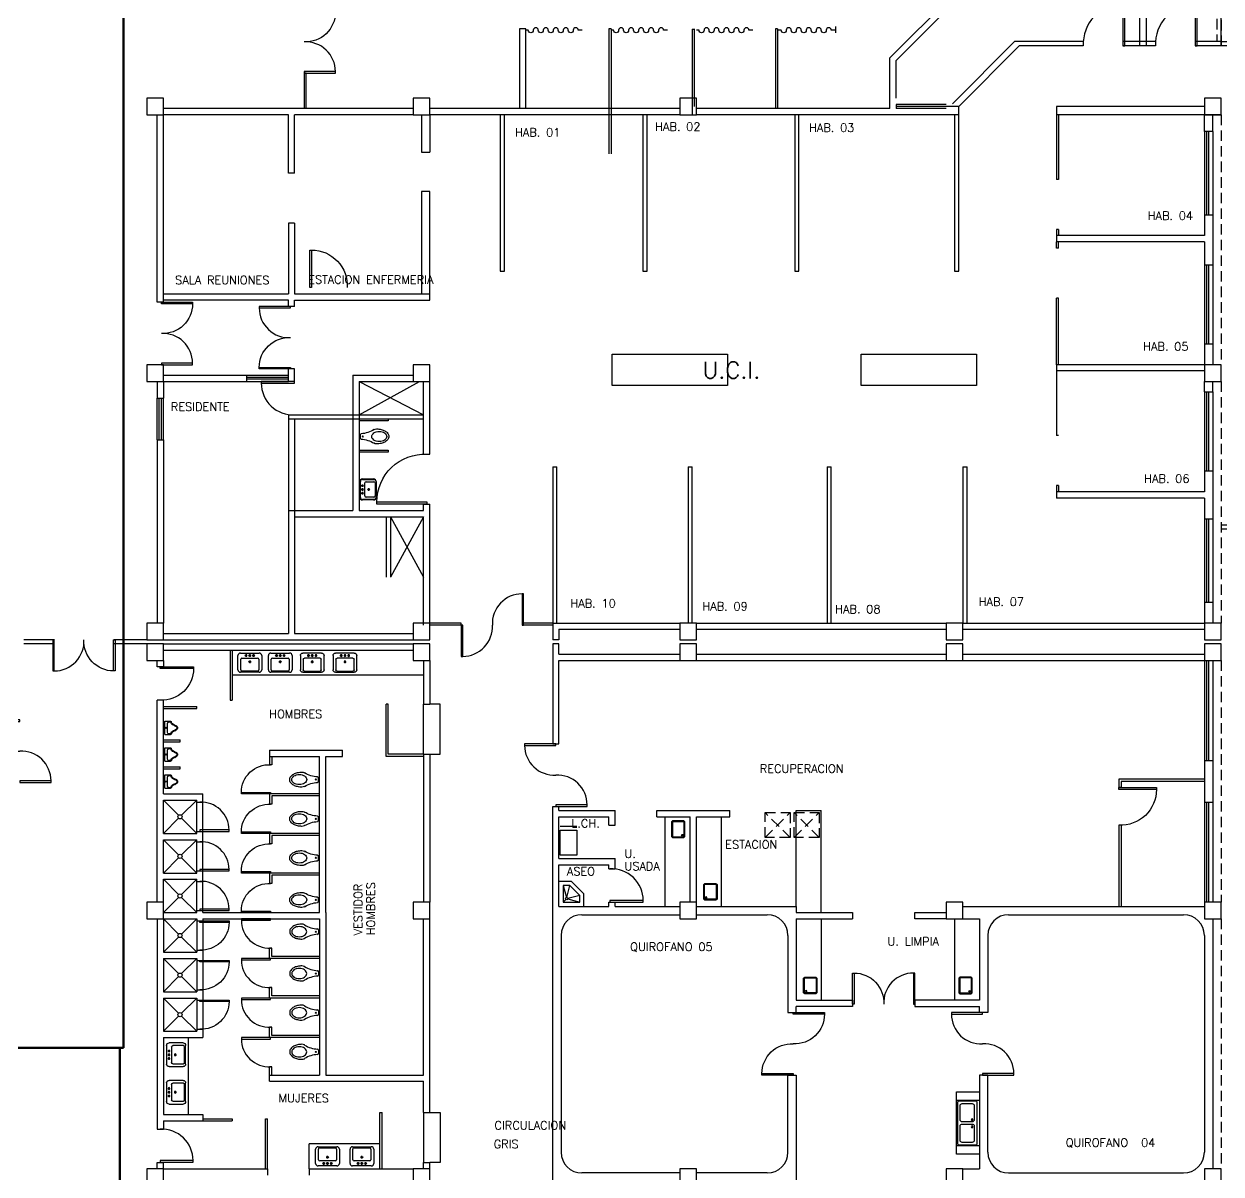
# Model space of a CAD drawing. Header units: metres. Extents: x 51 to 18146, y -212 to 18074.
# Drawn here: x 161.98 to 190.74, y 109.82 to 137.43 of the extents above; entities that cross this region are included whole.
import ezdxf

# ---------------------------------------------------------------- set-up
doc = ezdxf.new("R2010")
doc.units = ezdxf.units.M
doc.linetypes.add('HIDDEN', pattern=[0.375, 0.25, -0.125])
doc.layers.get('0').update_dxf_attribs({"color": 250})
for name, color, linetype in [('AY', 1, 'Continuous'), ('COL', 2, 'Continuous'), ('MU', 1, 'Continuous'), ('NO', 250, 'Continuous'), ('PA', 7, 'Continuous'), ('PU', 1, 'Continuous'), ('SA', 1, 'Continuous'), ('TA', 3, 'Continuous'), ('VE', 5, 'Continuous')]:
    doc.layers.add(name, color=color, linetype=linetype)
doc.layers.add('ZONAS', color=20, linetype='Continuous', lineweight=50)
doc.layers.get('0').freeze()
doc.styles.add('ROMANS', font='romans', dxfattribs={"height": 0.13})

# ---------------------------------------------------------------- blocks, each defined once
blk = doc.blocks.new('-COL40-')
at = {"color": 0}
blk.add_lwpolyline([(-0.2, 0.2), (-0.2, -0.2), (0.2, -0.2), (0.2, 0.2)], close=True, dxfattribs=at)
blk = doc.blocks.new('AS-28')
at = {"color": 0}
for points in [[(-0.201, 0.149), (-0.201, -0.121), (-0.176, -0.146), (0.174, -0.146), (0.199, -0.121), (0.199, 0.149), (0.174, 0.174), (-0.176, 0.174)], [(-0.181, 0.141), (-0.181, -0.112), (-0.168, -0.126), (0.165, -0.126), (0.179, -0.112), (0.179, 0.141), (0.165, 0.154), (-0.168, 0.154)]]:
    blk.add_lwpolyline(points, close=True, dxfattribs=at)
blk.add_circle((0.142, 0.115), 0.02, dxfattribs=at)
blk = doc.blocks.new('AS-01')
at = {"color": 0}
for p, q in [((-0.246, -0.098), (-0.246, 0.172)), ((-0.233, -0.135), (-0.233, 0.172)), ((-0.186, 0.232), (0.199, 0.232)), ((-0.186, 0.219), (0.199, 0.219)), ((-0.178, -0.103), (-0.178, 0.082)), ((-0.148, 0.112), (0.162, 0.112)), ((-0.053, 0.172), (-0.113, 0.172)), ((-0.083, 0.202), (-0.083, 0.142)), ((0.037, 0.172), (-0.023, 0.172)), ((0.037, 0.022), (-0.023, 0.022)), ((0.007, 0.202), (0.007, 0.142)), ((0.007, 0.052), (0.007, -0.008)), ((0.127, 0.172), (0.067, 0.172)), ((0.097, 0.202), (0.097, 0.142)), ((0.192, 0.082), (0.192, -0.103)), ((0.247, 0.172), (0.247, -0.135)), ((0.259, 0.172), (0.259, -0.098)), ((0.199, -0.158), (-0.186, -0.158)), ((0.162, -0.133), (-0.148, -0.133))]:
    blk.add_line(p, q, dxfattribs=at)
for centre in [(-0.083, 0.172), (0.007, 0.172), (0.007, 0.022), (0.097, 0.172)]:
    blk.add_circle(centre, 0.02, dxfattribs=at)
for centre, radius, start, end in [((-0.186, 0.172), 0.06, 90, 180), ((-0.186, 0.172), 0.0475, 90, 180), ((-0.148, 0.082), 0.03, 90, 180), ((0.162, 0.082), 0.03, 0, 90), ((0.199, 0.172), 0.06, 0, 90), ((0.199, 0.172), 0.0475, 0, 90), ((-0.186, -0.098), 0.06, 180, 270), ((-0.148, -0.103), 0.03, 180, 270), ((0.162, -0.103), 0.03, 270, 0), ((0.199, -0.098), 0.06, 270, 0)]:
    blk.add_arc(centre, radius, start, end, dxfattribs=at)
blk = doc.blocks.new('P-IZ')
at = {"color": 0}
blk.add_lwpolyline([(0.05, 1), (0.05, 0), (0, 0), (0, 1), (0.05, 1, -0.429311), (1, 0, -3.280951)], format="xyb", dxfattribs=at)
blk = doc.blocks.new('AS-03')
at = {"color": 0}
for p, q in [((-0.218, 0.302), (0.232, 0.302)), ((-0.278, -0.098), (-0.278, 0.242)), ((-0.211, -0.103), (-0.211, 0.152)), ((-0.181, 0.182), (0.194, 0.182)), ((-0.053, 0.242), (-0.113, 0.242)), ((-0.083, 0.272), (-0.083, 0.212)), ((0.037, 0.242), (-0.023, 0.242)), ((0.037, 0.092), (-0.023, 0.092)), ((0.007, 0.272), (0.007, 0.212)), ((0.007, 0.122), (0.007, 0.062)), ((0.127, 0.242), (0.067, 0.242)), ((0.097, 0.272), (0.097, 0.212)), ((0.224, 0.152), (0.224, -0.103)), ((0.292, 0.242), (0.292, -0.098)), ((0.232, -0.158), (-0.218, -0.158)), ((0.194, -0.133), (-0.181, -0.133))]:
    blk.add_line(p, q, dxfattribs=at)
for centre in [(-0.083, 0.242), (0.007, 0.242), (0.007, 0.092), (0.097, 0.242)]:
    blk.add_circle(centre, 0.02, dxfattribs=at)
for centre, radius, start, end in [((-0.218, 0.242), 0.06, 90, 180), ((0.232, 0.242), 0.06, 0, 90), ((-0.181, 0.152), 0.03, 90, 180), ((0.194, 0.152), 0.03, 0, 90), ((-0.218, -0.098), 0.06, 180, 270), ((-0.181, -0.103), 0.03, 180, 270), ((0.194, -0.103), 0.03, 270, 0), ((0.232, -0.098), 0.06, 270, 0)]:
    blk.add_arc(centre, radius, start, end, dxfattribs=at)
blk = doc.blocks.new('AS-14')
at = {"color": 0}
blk.add_line((-0.046, 0.483), (0.036, 0.483), dxfattribs=at)
for points in [[(-0.162, 0.158, 0.022879), (-0.17, 0.146, 0.128162), (-0.185, 0.088, 0.055069), (-0.173, -0.023, 0.068879), (-0.14, -0.11, 0.105724), (-0.079, -0.182, 0.165058), (-0.005, -0.207, 0.165058), (0.069, -0.182, 0.105724), (0.13, -0.11, 0.068879), (0.163, -0.023, 0.055069), (0.175, 0.088, 0.128162)], [(0.175, 0.088, 0.128162), (0.16, 0.146, 0.022879), (0.152, 0.158, 0.085166)]]:
    blk.add_lwpolyline(points, format="xyb", dxfattribs=at)
blk.add_lwpolyline([(-0.125, 0.023, 0.068446), (-0.116, -0.049, 0.080596), (-0.09, -0.105, 0.107056), (-0.047, -0.145, 0.138156), (-0.003, -0.158, 0.138156), (0.041, -0.145, 0.107056), (0.083, -0.105, 0.080596), (0.109, -0.049, 0.068446), (0.119, 0.023, 0.068446), (0.109, 0.095, 0.080596), (0.083, 0.151, 0.107056), (0.041, 0.191, 0.138156), (-0.003, 0.203, 0.138156), (-0.047, 0.191, 0.107056), (-0.09, 0.151, 0.080596), (-0.116, 0.095, 0.068446)], format="xyb", close=True, dxfattribs=at)
blk.add_circle((-0.002, 0.42), 0.0125, dxfattribs=at)
for centre, radius, start, end in [((-0.7, 0.487), 0.63, 327.6068, 357.4769), ((-0.046, 0.458), 0.025, 90, 177.4769), ((0.036, 0.458), 0.025, 2.5231, 90), ((0.69, 0.487), 0.63, 182.5231, 212.3932)]:
    blk.add_arc(centre, radius, start, end, dxfattribs=at)
blk = doc.blocks.new('P-DE')
at = {"color": 0}
blk.add_lwpolyline([(-0.05, 1), (-0.05, 0), (0, 0), (0, 1), (-0.05, 1, 0.429311), (-1, 0, 3.280951)], format="xyb", dxfattribs=at)
blk = doc.blocks.new('AS-04')
at = {"color": 0}
for p, q in [((0, 0.75), (-0.55, 0.75)), ((-0.55, 0.75), (-0.55, -0.75)), ((0, -0.75), (0, 0.75)), ((0, 0.55), (-0.55, 0.55)), ((-0.55, -0.55), (0, -0.55)), ((-0.55, -0.75), (0, -0.75))]:
    blk.add_line(p, q, dxfattribs=at)
for points in [[(-0.094, 0.53), (-0.494, 0.53, 0.414214), (-0.524, 0.5), (-0.524, -0.5, 0.414214), (-0.494, -0.53), (-0.094, -0.53, 0.414214), (-0.064, -0.5), (-0.064, 0.5, 0.414214)], [(-0.177, 0.465), (-0.417, 0.465, 0.414214), (-0.467, 0.415), (-0.467, 0.075, 0.414214), (-0.417, 0.025), (-0.177, 0.025, 0.414214), (-0.127, 0.075), (-0.127, 0.415, 0.414214)], [(-0.177, -0.026), (-0.417, -0.026, 0.414214), (-0.467, -0.076), (-0.467, -0.416, 0.414214), (-0.417, -0.466), (-0.177, -0.466, 0.414214), (-0.127, -0.416), (-0.127, -0.076, 0.414214)]]:
    blk.add_lwpolyline(points, format="xyb", close=True, dxfattribs=at)
for centre in [(-0.177, 0.091), (-0.177, -0.079)]:
    blk.add_circle(centre, 0.02, dxfattribs=at)
blk = doc.blocks.new('-MP1')
at = {"color": 0}
for points in [[(0.475, 0.5), (0.475, 0), (0.5, 0), (0.5, 0.5), (0.475, 0.5, 0.429311), (0, 0, 3.280951)], [(-0.475, -0.5), (-0.475, 0), (-0.5, 0), (-0.5, -0.5), (-0.475, -0.5, 0.429311), (0, 0, 3.280951)]]:
    blk.add_lwpolyline(points, format="xyb", dxfattribs=at)
blk = doc.blocks.new('-MP')
at = {"color": 0}
for points in [[(-0.475, 0.5), (-0.475, 0), (-0.5, 0), (-0.5, 0.5), (-0.475, 0.5, -0.429311), (0, 0, -3.280951)], [(0.475, 0.5), (0.475, 0), (0.5, 0), (0.5, 0.5), (0.475, 0.5, 0.429311), (0, 0, 3.280951)]]:
    blk.add_lwpolyline(points, format="xyb", dxfattribs=at)
blk = doc.blocks.new('AS-21')
at = {"color": 0}
for p, q in [((0.3, 0.6), (0, 0.6)), ((0.6, 0.3), (0.3, 0.6)), ((0.259, 0.5), (0.1, 0.5)), ((0.1, 0.5), (0.1, 0.1)), ((0.1, 0.5), (0.177, 0.213)), ((0.192, 0.213), (0.259, 0.5)), ((0.5, 0.259), (0.259, 0.5)), ((0.1, 0.1), (0.164, 0.164)), ((0.1, 0.1), (0.5, 0.1)), ((0.5, 0.259), (0.213, 0.191)), ((0.213, 0.177), (0.5, 0.1))]:
    blk.add_line(p, q, dxfattribs=at)
for points in [[(0.6, 0), (0.6, 0.3)], [(0.5, 0.1), (0.5, 0.259)]]:
    blk.add_lwpolyline(points, dxfattribs=at)
blk.add_circle((0.185, 0.185), 0.0292, dxfattribs=at)
blk = doc.blocks.new('AS-08')
at = {"color": 0}
for p, q in [((-0.136, 0.143), (-0.136, 0.002)), ((0.184, 0.143), (-0.136, 0.143)), ((-0.121, 0.038), (-0.121, 0.028)), ((0.129, 0.078), (-0.081, 0.078)), ((0.169, 0.038), (0.169, 0.028)), ((0.184, 0.143), (0.184, 0.002)), ((-0.044, -0.096), (-0.033, -0.123)), ((-0.031, -0.09), (-0.018, -0.118)), ((0.091, -0.096), (0.08, -0.123))]:
    blk.add_line(p, q, dxfattribs=at)
blk.add_lwpolyline([(0.078, -0.09), (0.065, -0.118)], dxfattribs=at)
blk.add_circle((0.024, 0.113), 0.01, dxfattribs=at)
for centre, radius, start, end in [((-0.116, 0.002), 0.02, 180, 259.7597), ((-0.081, 0.038), 0.04, 90, 180), ((-0.081, 0.028), 0.04, 180, 248.1066), ((0.129, 0.038), 0.04, 0, 90), ((0.129, 0.028), 0.04, 291.8934, 0), ((0.164, 0.002), 0.02, 280.2403, 0), ((-0.136, -0.109), 0.0925, 10.6851, 79.7597), ((-0.136, -0.109), 0.107, 10.6851, 68.1066), ((-0.026, -0.088), 0.02, 190.6851, 203.774), ((-0.051, -0.131), 0.02, 16.3231, 23.774), ((0.024, -0.109), 0.0575, 193.7481, 343.6769), ((-0.037, -0.126), 0.02, 15.4756, 23.774), ((0.024, -0.109), 0.0425, 195.4756, 344.5244), ((0.084, -0.126), 0.02, 156.226, 164.5244), ((0.184, -0.109), 0.107, 111.8934, 169.3149), ((0.098, -0.131), 0.02, 156.226, 163.6769), ((0.073, -0.088), 0.02, 336.226, 349.3149), ((0.184, -0.109), 0.0925, 100.2403, 169.3149)]:
    blk.add_arc(centre, radius, start, end, dxfattribs=at)
blk = doc.blocks.new('-KTINA')
at = {"color": 0}
blk.add_lwpolyline([(0, 1.696), (0, 1.579, 1), (0, 1.429, -1), (0, 1.279, 1), (0, 1.129, -1), (0, 0.979, 1), (0, 0.829, -1), (0, 0.679, 1), (0, 0.529, -1), (0, 0.379, 1), (0, 0.229, -1), (0, 0.079), (0, 0)], format="xyb", dxfattribs=at)

msp = doc.modelspace()

# ---------------------------------------------------------------- linework, layer by layer
at = {"layer": 'AY', "color": 0, "linetype": 'HIDDEN'}
for p, q in [((190.634, 148.047), (190.634, 137.002)), ((190.734, 141.647), (190.734, 136.902)), ((190.734, 135.247), (190.734, 129.247)), ((190.734, 128.847), (190.734, 123.047)), ((190.734, 122.147), (190.734, 116.347)), ((190.734, 115.947), (190.734, 109.947))]:
    msp.add_line(p, q, dxfattribs=at)
at = {"layer": 'AY', "color": 0}
for p, q in [((166.134, 118.047), (166.134, 118.747)), ((166.284, 118.047), (166.284, 118.747)), ((166.134, 117.097), (166.134, 117.797)), ((166.284, 117.097), (166.284, 117.797)), ((166.134, 116.147), (166.134, 116.847)), ((166.284, 116.147), (166.284, 116.847)), ((166.134, 115.897), (166.134, 115.197)), ((166.284, 115.897), (166.284, 115.197)), ((166.134, 114.947), (166.134, 114.247)), ((166.284, 114.947), (166.284, 114.247)), ((166.134, 113.997), (166.134, 113.297)), ((166.284, 113.997), (166.284, 113.297))]:
    msp.add_line(p, q, dxfattribs=at)
at = {"layer": 'MU', "color": 0}
for p, q in [((171.584, 121.797), (166.984, 121.797)), ((171.584, 119.897), (171.584, 121.097)), ((180.534, 116.247), (180.534, 118.547)), ((180.534, 118.547), (181.134, 118.547)), ((181.134, 116.097), (181.134, 118.547)), ((177.384, 116.247), (177.384, 118.397)), ((178.734, 116.247), (178.734, 118.397)), ((181.134, 115.947), (181.134, 113.997)), ((184.334, 115.947), (184.334, 113.997)), ((184.334, 115.947), (184.334, 113.997)), ((165.934, 111.247), (165.934, 113.097)), ((171.584, 111.297), (171.584, 110.097)), ((170.534, 110.547), (168.834, 110.547)), ((168.834, 109.947), (168.834, 110.547))]:
    msp.add_line(p, q, dxfattribs=at)
at = {"layer": 'MU', "color": 15}
for points in [[(171.734, 119.897), (171.984, 119.897), (171.984, 121.097), (171.734, 121.097)], [(171.734, 111.297), (171.984, 111.297), (171.984, 110.097), (171.734, 110.097)]]:
    msp.add_lwpolyline(points, dxfattribs=at)
at = {"layer": 'NO'}
for p, q in [((173.884, 137.313), (173.884, 135.397)), ((173.984, 137.313), (173.884, 137.313)), ((178.034, 137.304), (178.084, 137.304)), ((187.426, 137.002), (185.777, 137.002)), ((187.426, 136.902), (185.889, 136.902)), ((189.161, 137.002), (188.376, 137.002)), ((189.161, 136.902), (188.376, 136.902)), ((188.934, 136.902), (188.784, 136.902)), ((190.734, 137.002), (190.111, 137.002)), ((190.734, 136.902), (190.111, 136.902)), ((190.734, 137.002), (192.234, 137.002)), ((190.884, 136.902), (190.734, 136.902)), ((184.434, 131.496), (184.434, 135.447)), ((171.534, 135.247), (171.534, 134.35)), ((171.734, 135.247), (171.734, 134.35)), ((173.424, 135.247), (173.424, 131.496)), ((173.524, 131.496), (173.524, 135.247)), ((176.851, 135.247), (176.851, 131.496)), ((176.951, 131.496), (176.951, 135.247)), ((180.497, 135.247), (180.497, 131.496)), ((180.597, 131.496), (180.597, 135.247)), ((184.334, 135.247), (184.334, 131.496)), ((171.534, 134.35), (171.734, 134.35)), ((171.734, 133.402), (171.534, 133.402)), ((171.534, 133.402), (171.534, 130.947)), ((171.734, 130.797), (171.734, 133.402)), ((173.424, 131.496), (173.524, 131.496)), ((176.851, 131.496), (176.951, 131.496)), ((180.497, 131.496), (180.597, 131.496)), ((184.334, 131.496), (184.434, 131.496)), ((174.684, 126.798), (174.684, 123.047)), ((174.684, 126.798), (174.784, 126.798)), ((174.784, 123.047), (174.784, 126.798)), ((177.934, 126.798), (177.934, 123.047)), ((177.934, 126.798), (178.034, 126.798)), ((178.034, 123.047), (178.034, 126.798)), ((181.272, 126.798), (181.272, 123.047)), ((181.272, 126.798), (181.372, 126.798)), ((181.372, 123.047), (181.372, 126.798)), ((184.534, 126.798), (184.534, 123.047)), ((184.534, 126.798), (184.634, 126.798)), ((184.634, 123.047), (184.634, 126.798)), ((196.634, 125.397), (190.734, 125.397)), ((196.634, 125.297), (190.734, 125.297)), ((162.714, 122.647), (161.984, 122.647)), ((162.714, 122.547), (161.984, 122.547)), ((163.428, 122.547), (163.424, 122.547)), ((164.934, 122.647), (164.139, 122.647)), ((164.934, 122.547), (164.139, 122.547))]:
    msp.add_line(p, q, dxfattribs=at)
for points in [[(176.108, 129.499), (178.881, 129.499), (178.881, 128.752), (176.108, 128.752)], [(182.09, 129.499), (184.863, 129.499), (184.863, 128.752), (182.09, 128.752)]]:
    msp.add_lwpolyline(points, close=True, dxfattribs=at)
at = {"layer": 'PA', "color": 0}
for p, q in [((184.384, 138.214), (182.784, 136.614)), ((184.534, 138.152), (182.934, 136.552)), ((173.884, 137.313), (173.884, 135.397)), ((174.034, 137.313), (173.884, 137.313)), ((174.034, 135.397), (174.034, 137.313)), ((181.484, 137.213), (181.484, 137.363)), ((185.777, 137.002), (184.284, 135.509)), ((185.889, 136.902), (184.434, 135.447)), ((182.784, 135.397), (182.784, 136.614)), ((182.934, 135.647), (182.934, 136.552)), ((182.934, 135.497), (182.934, 135.397)), ((184.134, 135.497), (182.934, 135.497)), ((184.434, 135.447), (182.934, 135.447)), ((188.784, 135.447), (186.784, 135.447)), ((190.334, 135.447), (188.784, 135.447)), ((165.184, 130.747), (165.184, 135.247)), ((171.334, 135.397), (165.334, 135.397)), ((165.334, 130.747), (165.334, 135.247)), ((168.334, 135.247), (165.334, 135.247)), ((168.334, 133.847), (168.334, 135.247)), ((171.334, 135.247), (168.484, 135.247)), ((168.484, 133.847), (168.484, 135.247)), ((177.734, 135.397), (171.734, 135.397)), ((177.734, 135.247), (171.734, 135.247)), ((182.784, 135.397), (178.134, 135.397)), ((184.434, 135.247), (178.134, 135.247)), ((184.134, 135.397), (182.934, 135.397)), ((190.734, 135.247), (186.784, 135.247)), ((190.334, 134.847), (190.334, 135.247)), ((190.534, 134.847), (190.534, 135.247)), ((190.534, 134.847), (190.334, 134.847)), ((168.484, 133.847), (168.334, 133.847)), ((190.334, 132.847), (190.534, 132.847)), ((190.334, 132.847), (190.334, 132.347)), ((190.534, 132.847), (190.534, 131.647)), ((168.334, 132.647), (168.334, 130.947)), ((168.484, 132.647), (168.334, 132.647)), ((168.484, 132.647), (168.484, 130.947)), ((190.334, 132.347), (186.784, 132.347)), ((186.784, 132.347), (186.784, 132.197)), ((190.334, 132.197), (186.784, 132.197)), ((190.334, 132.197), (190.334, 131.647)), ((190.334, 131.647), (190.534, 131.647)), ((165.334, 130.947), (168.334, 130.947)), ((168.484, 130.947), (171.734, 130.947)), ((165.334, 130.747), (165.184, 130.747)), ((168.334, 130.797), (165.334, 130.797)), ((168.334, 130.647), (168.334, 130.797)), ((168.484, 130.647), (168.334, 130.647)), ((168.484, 130.797), (171.584, 130.797)), ((168.484, 130.647), (168.484, 130.797)), ((171.584, 130.797), (171.734, 130.797)), ((190.334, 129.747), (190.534, 129.747)), ((190.334, 129.747), (190.334, 129.247)), ((190.534, 129.747), (190.534, 129.247)), ((168.334, 128.847), (168.334, 129.147)), ((168.484, 129.147), (168.334, 129.147)), ((168.484, 128.847), (168.484, 129.147)), ((186.784, 129.247), (186.784, 129.097)), ((190.334, 129.247), (186.784, 129.247)), ((190.334, 129.097), (186.784, 129.097)), ((165.184, 128.847), (165.184, 128.447)), ((165.334, 128.997), (167.334, 128.997)), ((165.334, 128.847), (167.334, 128.847)), ((165.334, 128.847), (165.334, 128.447)), ((167.334, 128.847), (167.334, 128.997)), ((169.884, 128.997), (169.884, 125.747)), ((169.884, 128.997), (171.334, 128.997)), ((170.034, 128.847), (170.034, 125.747)), ((170.034, 128.847), (171.334, 128.847)), ((171.584, 127.097), (171.584, 128.847)), ((171.734, 127.097), (171.734, 128.847)), ((190.334, 128.597), (190.334, 128.847)), ((190.534, 128.597), (190.534, 128.847)), ((190.334, 128.597), (190.534, 128.597)), ((165.184, 128.447), (165.334, 128.447)), ((168.334, 128.047), (168.334, 122.797)), ((168.484, 127.947), (168.484, 122.797)), ((165.184, 127.447), (165.334, 127.447)), ((165.184, 127.447), (165.184, 123.047)), ((165.334, 127.447), (165.334, 123.047)), ((171.584, 127.097), (171.734, 127.097)), ((190.334, 126.697), (190.334, 126.197)), ((190.334, 126.697), (190.534, 126.697)), ((190.534, 126.697), (190.534, 125.547)), ((190.334, 126.197), (186.784, 126.197)), ((186.784, 126.197), (186.784, 126.047)), ((190.334, 126.047), (186.784, 126.047)), ((190.334, 126.047), (190.334, 125.547)), ((168.334, 125.747), (169.884, 125.747)), ((170.034, 125.747), (171.584, 125.747)), ((171.584, 125.897), (171.734, 125.897)), ((171.584, 125.747), (171.584, 125.897)), ((171.734, 123.047), (171.734, 125.897)), ((168.484, 125.597), (171.584, 125.597)), ((171.584, 122.997), (171.584, 125.597)), ((190.334, 125.547), (190.534, 125.547)), ((190.334, 123.547), (190.534, 123.547)), ((190.334, 123.547), (190.334, 123.047)), ((190.534, 123.547), (190.534, 123.047)), ((165.334, 122.797), (168.334, 122.797)), ((168.484, 122.797), (171.334, 122.797)), ((174.684, 123.047), (174.684, 122.647)), ((174.684, 123.047), (177.734, 123.047)), ((174.834, 122.897), (174.834, 122.647)), ((174.834, 122.897), (177.734, 122.897)), ((178.134, 123.047), (184.134, 123.047)), ((178.134, 122.897), (184.134, 122.897)), ((184.534, 123.047), (190.334, 123.047)), ((184.534, 122.897), (190.334, 122.897)), ((165.334, 122.647), (171.334, 122.647)), ((165.334, 122.547), (171.334, 122.547)), ((174.834, 122.647), (174.684, 122.647)), ((174.834, 122.547), (174.684, 122.547)), ((174.684, 122.547), (174.684, 120.147)), ((174.834, 122.297), (174.834, 122.547)), ((165.334, 122.397), (171.334, 122.397)), ((174.834, 122.297), (177.734, 122.297)), ((178.134, 122.297), (184.134, 122.297)), ((184.534, 122.297), (190.334, 122.297)), ((165.184, 121.997), (165.184, 122.147)), ((165.334, 121.997), (165.184, 121.997)), ((165.334, 122.147), (165.334, 121.997)), ((171.584, 122.147), (171.584, 121.097)), ((171.734, 122.147), (171.734, 121.097)), ((174.834, 122.147), (177.734, 122.147)), ((174.834, 120.147), (174.834, 122.147)), ((178.134, 122.147), (184.134, 122.147)), ((184.534, 122.147), (190.334, 122.147)), ((165.334, 121.197), (165.184, 121.197)), ((165.184, 116.347), (165.184, 121.197)), ((165.334, 118.947), (165.334, 121.197)), ((171.584, 121.097), (171.734, 121.097)), ((167.884, 119.997), (167.884, 119.847)), ((167.884, 119.997), (169.634, 119.997)), ((169.634, 119.847), (169.634, 119.997)), ((171.584, 119.897), (171.584, 116.347)), ((171.584, 119.897), (171.734, 119.897)), ((171.734, 119.897), (171.734, 116.347)), ((174.684, 120.147), (174.834, 120.147)), ((167.884, 119.847), (169.084, 119.847)), ((169.084, 116.097), (169.084, 119.847)), ((169.234, 119.847), (169.634, 119.847)), ((169.234, 116.097), (169.234, 119.847)), ((190.334, 119.747), (190.334, 118.747)), ((190.334, 119.747), (190.534, 119.747)), ((190.534, 119.747), (190.534, 118.747)), ((165.334, 118.947), (166.284, 118.947)), ((165.334, 117.997), (165.334, 118.797)), ((165.334, 118.797), (166.134, 118.797)), ((166.134, 118.747), (166.134, 118.797)), ((166.134, 118.747), (166.284, 118.747)), ((166.284, 118.747), (166.284, 118.947)), ((190.334, 118.747), (190.534, 118.747)), ((174.684, 118.647), (174.834, 118.647)), ((174.684, 101.297), (174.684, 118.647)), ((174.834, 118.547), (174.834, 118.647)), ((174.834, 118.547), (176.184, 118.547)), ((176.184, 118.197), (176.184, 118.547)), ((177.184, 118.547), (178.934, 118.547)), ((177.184, 118.397), (177.184, 118.547)), ((178.934, 118.397), (178.934, 118.547)), ((174.834, 118.397), (176.034, 118.397)), ((174.834, 117.397), (174.834, 118.397)), ((176.034, 118.197), (176.034, 118.397)), ((176.034, 118.197), (176.184, 118.197)), ((177.184, 118.397), (177.984, 118.397)), ((177.984, 116.347), (177.984, 118.397)), ((178.134, 116.347), (178.134, 118.397)), ((178.134, 118.397), (178.934, 118.397)), ((165.334, 117.997), (166.134, 117.997)), ((166.134, 117.997), (166.134, 118.047)), ((166.134, 118.047), (166.284, 118.047)), ((166.284, 117.797), (166.284, 118.047)), ((165.334, 117.047), (165.334, 117.847)), ((165.334, 117.847), (166.134, 117.847)), ((166.134, 117.797), (166.134, 117.847)), ((166.134, 117.797), (166.284, 117.797)), ((174.834, 117.397), (176.184, 117.397)), ((176.184, 117.147), (176.184, 117.397)), ((165.334, 117.047), (166.134, 117.047)), ((166.134, 117.047), (166.134, 117.097)), ((166.134, 117.097), (166.284, 117.097)), ((166.284, 116.847), (166.284, 117.097)), ((174.834, 116.247), (174.834, 117.247)), ((174.834, 117.247), (176.034, 117.247)), ((176.034, 117.147), (176.034, 117.247)), ((176.034, 117.147), (176.184, 117.147)), ((165.334, 116.897), (166.134, 116.897)), ((165.334, 116.347), (165.334, 116.897)), ((166.134, 116.847), (166.134, 116.897)), ((166.134, 116.847), (166.284, 116.847)), ((174.834, 116.247), (176.034, 116.247)), ((176.034, 116.347), (176.184, 116.347)), ((176.034, 116.247), (176.034, 116.347)), ((176.184, 116.247), (176.184, 116.347)), ((176.184, 116.247), (177.734, 116.247)), ((178.134, 116.247), (180.534, 116.247)), ((180.534, 116.247), (180.534, 116.097)), ((184.534, 116.247), (190.334, 116.247)), ((165.184, 115.947), (165.184, 110.897)), ((165.334, 116.097), (166.134, 116.097)), ((165.334, 115.947), (165.334, 115.147)), ((165.334, 115.947), (166.134, 115.947)), ((166.134, 116.147), (166.284, 116.147)), ((166.134, 116.097), (166.134, 116.147)), ((166.134, 115.947), (166.134, 115.897)), ((166.134, 115.897), (166.284, 115.897)), ((166.284, 116.097), (166.284, 116.147)), ((166.284, 116.097), (169.084, 116.097)), ((166.284, 115.947), (166.284, 115.897)), ((166.284, 115.947), (169.084, 115.947)), ((169.084, 115.947), (169.084, 112.197)), ((169.234, 116.097), (169.234, 112.197)), ((171.584, 112.197), (171.584, 115.947)), ((171.734, 111.297), (171.734, 115.947)), ((175.384, 116.047), (177.734, 116.047)), ((178.134, 116.047), (179.834, 116.047)), ((180.534, 116.097), (181.884, 116.097)), ((180.534, 115.947), (180.534, 113.997)), ((180.534, 115.947), (181.884, 115.947)), ((181.884, 116.097), (181.884, 115.947)), ((183.384, 115.947), (183.384, 116.097)), ((183.384, 116.097), (184.134, 116.097)), ((184.134, 115.947), (183.384, 115.947)), ((184.534, 115.947), (184.934, 115.947)), ((184.934, 115.947), (184.934, 113.997)), ((185.634, 116.047), (189.834, 116.047)), ((190.534, 115.947), (190.534, 109.947)), ((174.884, 115.547), (174.884, 110.347)), ((180.334, 115.547), (180.334, 113.697)), ((185.134, 115.547), (185.134, 113.697)), ((190.334, 115.547), (190.334, 110.347)), ((165.334, 115.147), (166.134, 115.147)), ((166.134, 115.197), (166.284, 115.197)), ((166.134, 115.197), (166.134, 115.147)), ((166.284, 115.197), (166.284, 114.947)), ((165.334, 114.997), (166.134, 114.997)), ((165.334, 114.997), (165.334, 114.197)), ((166.134, 114.997), (166.134, 114.947)), ((166.134, 114.947), (166.284, 114.947)), ((165.334, 114.197), (166.134, 114.197)), ((166.134, 114.247), (166.284, 114.247)), ((166.134, 114.247), (166.134, 114.197)), ((166.284, 114.247), (166.284, 113.997)), ((165.334, 114.047), (166.134, 114.047)), ((165.334, 114.047), (165.334, 113.247)), ((166.134, 114.047), (166.134, 113.997)), ((166.134, 113.997), (166.284, 113.997)), ((180.534, 113.997), (181.884, 113.997)), ((181.884, 113.997), (181.884, 113.847)), ((184.934, 113.997), (183.384, 113.997)), ((183.384, 113.997), (183.384, 113.847)), ((180.334, 113.697), (180.534, 113.697)), ((181.884, 113.847), (180.534, 113.847)), ((180.534, 113.697), (180.534, 113.847)), ((183.384, 113.847), (184.934, 113.847)), ((184.934, 113.697), (184.934, 113.847)), ((185.134, 113.697), (184.934, 113.697)), ((166.134, 113.297), (166.284, 113.297)), ((166.134, 113.297), (166.134, 113.247)), ((166.284, 113.297), (166.284, 113.097)), ((165.334, 113.247), (166.134, 113.247)), ((165.334, 113.097), (166.284, 113.097)), ((165.334, 113.097), (165.334, 111.247)), ((166.284, 113.155), (166.284, 113.097)), ((167.884, 112.197), (169.084, 112.197)), ((167.884, 112.047), (167.884, 112.197)), ((169.234, 112.197), (171.584, 112.197)), ((180.334, 110.347), (180.334, 112.197)), ((180.334, 112.197), (180.534, 112.197)), ((180.534, 112.197), (180.534, 107.297)), ((185.134, 112.197), (184.934, 112.197)), ((184.934, 112.197), (184.934, 109.947)), ((185.134, 110.347), (185.134, 112.197)), ((167.884, 112.047), (171.584, 112.047)), ((171.584, 111.297), (171.584, 112.047)), ((171.584, 111.297), (171.734, 111.297)), ((165.334, 111.247), (166.284, 111.247)), ((165.334, 111.097), (165.334, 110.897)), ((165.334, 111.097), (166.284, 111.097)), ((166.284, 111.247), (166.284, 111.097)), ((165.184, 110.897), (165.334, 110.897)), ((165.184, 110.097), (165.334, 110.097)), ((165.184, 109.947), (165.184, 110.097)), ((165.334, 109.947), (165.334, 110.097)), ((165.334, 109.947), (167.834, 109.947)), ((167.834, 109.947), (167.834, 109.797)), ((168.834, 109.947), (171.334, 109.947)), ((168.834, 109.947), (168.834, 109.797)), ((171.584, 109.947), (171.584, 110.097)), ((171.584, 110.097), (171.734, 110.097)), ((171.734, 109.947), (171.734, 110.097)), ((177.734, 109.847), (175.384, 109.847)), ((179.834, 109.847), (178.134, 109.847)), ((184.534, 109.947), (184.934, 109.947)), ((185.634, 109.847), (189.834, 109.847))]:
    msp.add_line(p, q, dxfattribs=at)
at = {"layer": 'PA', "color": 15}
for centre, start, end in [((175.384, 115.547), 90, 180), ((179.834, 115.547), 0, 90), ((185.634, 115.547), 90, 180), ((189.834, 115.547), 0, 90), ((175.384, 110.347), 180, 270), ((179.834, 110.347), 270, 0), ((185.634, 110.347), 180, 270), ((189.834, 110.347), 270, 0)]:
    msp.add_arc(centre, 0.5, start, end, dxfattribs=at)
at = {"layer": 'SA', "color": 15}
for p, q in [((170.034, 128.847), (171.584, 128.047)), ((170.034, 128.047), (171.484, 128.847)), ((168.334, 128.047), (171.584, 128.047)), ((168.334, 127.947), (171.584, 127.947)), ((170.684, 125.597), (170.684, 124.147)), ((170.784, 125.597), (170.784, 124.147)), ((170.784, 125.597), (171.584, 124.147)), ((171.584, 125.597), (170.784, 124.147)), ((165.699, 118.432), (165.334, 118.797)), ((165.769, 118.432), (166.134, 118.797)), ((165.334, 117.997), (165.699, 118.361)), ((166.134, 117.997), (165.769, 118.361)), ((165.699, 117.482), (165.334, 117.847)), ((165.769, 117.482), (166.134, 117.847)), ((165.334, 117.047), (165.699, 117.411)), ((166.134, 117.047), (165.769, 117.411)), ((165.699, 116.532), (165.334, 116.897)), ((165.769, 116.532), (166.134, 116.897)), ((165.334, 116.097), (165.699, 116.461)), ((166.134, 116.097), (165.769, 116.461)), ((165.334, 115.947), (165.699, 115.582)), ((166.134, 115.947), (165.769, 115.582)), ((165.699, 115.511), (165.334, 115.147)), ((165.769, 115.511), (166.134, 115.147)), ((165.334, 114.997), (165.699, 114.632)), ((166.134, 114.997), (165.769, 114.632)), ((165.699, 114.561), (165.334, 114.197)), ((165.769, 114.561), (166.134, 114.197)), ((165.334, 114.047), (165.699, 113.682)), ((166.134, 114.047), (165.769, 113.682)), ((165.699, 113.611), (165.334, 113.247)), ((165.769, 113.611), (166.134, 113.247))]:
    msp.add_line(p, q, dxfattribs=at)
msp.add_lwpolyline([(174.866, 118.175), (175.266, 118.175)], dxfattribs=at)
msp.add_lwpolyline([(174.866, 117.475), (174.866, 118.075), (175.266, 118.075), (175.266, 117.475)], close=True, dxfattribs=at)
for centre in [(165.734, 118.397), (165.734, 117.447), (165.734, 116.497), (165.734, 115.547), (165.734, 114.597), (165.734, 113.647)]:
    msp.add_circle(centre, 0.05, dxfattribs=at)
at = {"layer": 'TA', "color": 0}
for p, q in [((176.084, 137.313), (176.034, 137.313)), ((176.034, 137.313), (176.034, 134.313)), ((176.084, 137.313), (176.084, 134.313)), ((178.034, 137.304), (178.034, 135.247)), ((178.084, 137.313), (178.084, 135.447)), ((180.034, 137.313), (180.034, 135.397)), ((180.084, 137.313), (180.034, 137.313)), ((180.084, 137.313), (180.084, 135.397)), ((166.934, 122.397), (166.934, 121.197)), ((166.984, 122.397), (166.984, 121.197)), ((165.334, 121.047), (166.134, 121.047)), ((166.134, 120.997), (166.134, 121.047)), ((166.934, 121.197), (166.984, 121.197)), ((170.734, 121.097), (170.684, 121.097)), ((170.684, 119.847), (170.684, 121.097)), ((170.734, 119.897), (170.734, 121.097)), ((165.334, 120.997), (166.134, 120.997)), ((165.334, 120.247), (165.734, 120.247)), ((165.334, 120.197), (165.734, 120.197)), ((165.734, 120.197), (165.734, 120.247)), ((171.584, 119.897), (170.734, 119.897)), ((167.884, 119.847), (167.884, 119.647)), ((167.934, 119.647), (167.884, 119.647)), ((167.934, 119.847), (167.934, 119.647)), ((171.584, 119.847), (170.684, 119.847)), ((165.334, 119.597), (165.734, 119.597)), ((165.334, 119.547), (165.734, 119.547)), ((165.734, 119.547), (165.734, 119.597)), ((167.884, 118.947), (167.884, 118.697)), ((169.084, 118.947), (167.884, 118.947)), ((167.934, 118.897), (167.934, 118.697)), ((169.084, 118.897), (167.934, 118.897)), ((167.934, 118.697), (167.884, 118.697)), ((167.884, 117.997), (167.884, 117.747)), ((169.084, 117.997), (167.884, 117.997)), ((167.934, 117.947), (167.934, 117.747)), ((169.084, 117.947), (167.934, 117.947)), ((167.934, 117.747), (167.884, 117.747)), ((169.084, 117.047), (167.884, 117.047)), ((167.884, 117.047), (167.884, 116.797)), ((167.934, 116.797), (167.884, 116.797)), ((167.934, 116.997), (167.934, 116.797)), ((169.084, 116.997), (167.934, 116.997)), ((167.884, 114.997), (167.884, 115.247)), ((167.934, 115.247), (167.884, 115.247)), ((167.934, 115.047), (167.934, 115.247)), ((169.084, 115.047), (167.934, 115.047)), ((169.084, 114.997), (167.884, 114.997)), ((167.934, 114.297), (167.884, 114.297)), ((167.884, 114.047), (167.884, 114.297)), ((167.934, 114.097), (167.934, 114.297)), ((169.084, 114.047), (167.884, 114.047)), ((169.084, 114.097), (167.934, 114.097)), ((167.934, 113.347), (167.884, 113.347)), ((167.884, 113.097), (167.884, 113.347)), ((167.934, 113.147), (167.934, 113.347)), ((169.084, 113.097), (167.884, 113.097)), ((169.084, 113.147), (167.934, 113.147)), ((167.884, 112.197), (167.884, 112.397)), ((167.934, 112.397), (167.884, 112.397)), ((167.934, 112.197), (167.934, 112.397)), ((170.534, 111.297), (170.584, 111.297)), ((170.534, 109.947), (170.534, 111.297)), ((170.584, 109.947), (170.584, 111.297)), ((166.284, 111.147), (166.984, 111.147)), ((166.284, 111.097), (166.984, 111.097)), ((166.984, 111.147), (166.984, 111.097)), ((167.784, 109.947), (167.784, 111.147)), ((167.784, 111.147), (167.834, 111.147)), ((167.834, 109.947), (167.834, 111.147))]:
    msp.add_line(p, q, dxfattribs=at)
at = {"layer": 'TA', "color": 15}
for points in [[(170.034, 127.947), (170.734, 127.947), (170.734, 127.897), (170.034, 127.897)], [(170.034, 127.197), (170.734, 127.197), (170.734, 127.147), (170.034, 127.147)]]:
    msp.add_lwpolyline(points, dxfattribs=at)
at = {"layer": 'VE', "color": 0}
for p, q in [((188.784, 136.902), (188.784, 139.347)), ((188.934, 139.347), (188.934, 136.902)), ((190.734, 136.902), (190.734, 139.347)), ((168.714, 136.247), (168.714, 135.397)), ((168.764, 136.247), (168.714, 136.247)), ((168.764, 135.397), (168.764, 136.247)), ((186.784, 135.447), (186.784, 133.697)), ((186.834, 135.247), (186.834, 133.697)), ((190.334, 134.847), (190.334, 132.847)), ((190.384, 134.847), (190.384, 132.847)), ((190.434, 134.847), (190.434, 132.847)), ((190.534, 134.847), (190.534, 132.847)), ((186.834, 133.697), (186.784, 133.697)), ((186.784, 132.497), (186.784, 132.347)), ((186.834, 132.497), (186.784, 132.497)), ((186.834, 132.497), (186.834, 132.347)), ((186.784, 132.047), (186.784, 132.197)), ((186.834, 132.047), (186.784, 132.047)), ((186.834, 132.047), (186.834, 132.197)), ((190.334, 131.647), (190.334, 129.747)), ((190.384, 131.647), (190.384, 129.747)), ((190.434, 131.647), (190.434, 129.747)), ((190.534, 131.647), (190.534, 129.747)), ((186.834, 130.847), (186.784, 130.847)), ((186.784, 129.247), (186.784, 130.847)), ((186.834, 129.247), (186.834, 130.847)), ((186.784, 129.097), (186.784, 127.547)), ((167.334, 128.997), (168.334, 128.997)), ((167.334, 128.947), (168.334, 128.947)), ((168.334, 128.897), (167.334, 128.897)), ((167.334, 128.847), (168.334, 128.847)), ((190.334, 128.597), (190.334, 126.697)), ((190.384, 128.597), (190.384, 126.697)), ((190.434, 128.597), (190.434, 126.697)), ((190.534, 128.597), (190.534, 126.697)), ((165.184, 127.447), (165.184, 128.447)), ((165.234, 127.447), (165.234, 128.447)), ((165.284, 127.447), (165.284, 128.447)), ((165.334, 127.447), (165.334, 128.447)), ((186.834, 127.547), (186.784, 127.547)), ((186.784, 126.347), (186.784, 126.197)), ((186.834, 126.347), (186.784, 126.347)), ((186.834, 126.347), (186.834, 126.197)), ((190.334, 125.547), (190.334, 123.547)), ((190.384, 125.547), (190.384, 123.547)), ((190.434, 125.547), (190.434, 123.547)), ((190.534, 125.547), (190.534, 123.547)), ((172.484, 123.047), (171.734, 123.047)), ((172.484, 122.997), (171.734, 122.997)), ((172.484, 122.997), (172.484, 123.047)), ((173.984, 122.997), (173.984, 123.047)), ((174.684, 123.047), (173.984, 123.047)), ((174.684, 122.997), (173.984, 122.997)), ((190.334, 122.147), (190.334, 119.747)), ((190.384, 122.147), (190.384, 119.747)), ((190.434, 122.147), (190.434, 119.747)), ((190.534, 122.147), (190.534, 119.747)), ((190.334, 119.297), (188.284, 119.297)), ((188.284, 119.297), (188.284, 119.097)), ((188.334, 119.097), (188.284, 119.097)), ((190.334, 119.247), (188.334, 119.247)), ((188.334, 119.247), (188.334, 119.097)), ((190.334, 118.747), (190.334, 116.347)), ((190.384, 118.747), (190.384, 116.347)), ((190.434, 118.747), (190.434, 116.347)), ((190.534, 118.747), (190.534, 116.347)), ((188.334, 118.197), (188.284, 118.197)), ((188.284, 118.197), (188.284, 116.247)), ((188.334, 118.197), (188.334, 116.247))]:
    msp.add_line(p, q, dxfattribs=at)
at = {"layer": 'VE', "color": 0, "linetype": 'HIDDEN'}
for p, q in [((180.384, 117.897), (179.784, 118.497)), ((179.784, 117.897), (180.384, 118.497)), ((181.084, 117.897), (180.484, 118.497)), ((180.484, 117.897), (181.084, 118.497))]:
    msp.add_line(p, q, dxfattribs=at)
at = {"layer": 'VE', "color": 15, "linetype": 'HIDDEN'}
for points in [[(179.784, 117.897), (179.784, 118.497), (180.384, 118.497), (180.384, 117.897)], [(180.484, 117.897), (180.484, 118.497), (181.084, 118.497), (181.084, 117.897)]]:
    msp.add_lwpolyline(points, close=True, dxfattribs=at)
at = {"layer": 'ZONAS', "color": 8, "lineweight": 140}
msp.add_lwpolyline([(164.377, 112.847), (129.348, 112.847), (129.348, 173.584), (164.377, 173.584)], close=True, dxfattribs=at)
msp.add_lwpolyline([(164.377, 173.584), (184.312, 173.473), (199.731, 173.46), (242.119, 125.393), (231.707, 116.212), (191.621, 116.212), (191.621, 90.747), (152.784, 90.747), (152.784, 97.879), (164.287, 97.879), (164.287, 112.847)], dxfattribs=at)

# ---------------------------------------------------------------- block references
at = {"layer": 'COL', "color": 0}
for p in [(165.134, 135.447), (171.534, 135.447), (177.934, 135.447), (190.534, 135.447), (190.534, 135.447), (165.134, 129.047), (171.534, 129.047), (190.534, 129.047), (165.134, 122.847), (171.534, 122.847), (177.934, 122.847), (184.334, 122.847), (190.534, 122.847), (165.134, 122.347), (171.534, 122.347), (177.934, 122.347), (184.334, 122.347), (190.534, 122.347), (165.134, 116.147), (171.534, 116.147), (177.934, 116.147), (184.334, 116.147), (190.534, 116.147), (165.134, 109.747), (171.534, 109.747), (177.934, 109.747), (184.334, 109.747), (190.534, 109.747)]:
    msp.add_blockref('-COL40-', p, dxfattribs=at)
at = {"layer": 'PU', "color": 15, "yscale": 1.5, "zscale": 1.5}
for p, xscale, rotation in [((168.714, 136.997), 1.5, 270), ((165.284, 129.997), 1.5, 270), ((168.384, 129.897), -1.5, 90), ((163.426, 122.647), 1.5, 180)]:
    msp.add_blockref('-MP', p, dxfattribs=dict(at, xscale=xscale, rotation=rotation))
at = {"layer": 'PU', "color": 0}
for p in [(188.426, 136.902), (190.161, 136.902)]:
    msp.add_blockref('P-DE', p, dxfattribs=at)
at = {"layer": 'PU', "color": 0, "xscale": -0.9, "yscale": 0.9, "zscale": 0.9}
msp.add_blockref('P-DE', (168.849, 131.099), dxfattribs=at)
at = {"layer": 'PU', "color": 0}
for name, p, xscale, yscale, zscale, rotation in [('P-DE', (168.484, 128.847), 0.8, 0.8, 0.8, 90), ('P-IZ', (171.659, 125.897), 1.199999999999999, 1.199999999999999, 1.199999999999999, 90), ('-MP1', (173.234, 122.997), 1.5, 1.5, 1.5, 180), ('P-IZ', (165.259, 121.997), 0.8, 0.8, 0.8, 270), ('-MP1', (161.884, 119.972), 1.5, 1.5, 1.5, 90), ('-MP1', (174.759, 119.397), 1.5, 1.5, 1.5, 90), ('P-DE', (167.906, 118.947), -0.7000000000000001, 0.7000000000000001, 0.7000000000000001, 90), ('P-IZ', (188.284, 119.097), 0.9, 0.9, 0.9, 270), ('P-DE', (167.906, 117.997), -0.7000000000000001, 0.7000000000000001, 0.7000000000000001, 90), ('P-DE', (167.906, 117.047), -0.7000000000000001, 0.7000000000000001, 0.7000000000000001, 90), ('P-IZ', (176.059, 116.347), -0.8, 0.8, 0.8, 270), ('P-DE', (167.906, 116.097), -0.7000000000000001, 0.7000000000000001, 0.7000000000000001, 90), ('P-DE', (167.906, 115.947), 0.7000000000000001, 0.7000000000000001, 0.7000000000000001, 90), ('P-DE', (167.906, 114.997), 0.7000000000000001, 0.7000000000000001, 0.7000000000000001, 90), ('P-DE', (167.906, 114.047), 0.7000000000000001, 0.7000000000000001, 0.7000000000000001, 90), ('-MP1', (180.459, 112.947), -1.5, 1.5, 1.5, 270), ('-MP1', (185.009, 112.947), 1.5, 1.5, 1.5, 90), ('P-DE', (167.906, 113.097), 0.7000000000000001, 0.7000000000000001, 0.7000000000000001, 90), ('P-IZ', (165.259, 110.109), -0.7875, 0.7875, 0.7875, 270)]:
    msp.add_blockref(name, p, dxfattribs=dict(at, xscale=xscale, yscale=yscale, zscale=zscale, rotation=rotation))
at = {"layer": 'PU', "color": 15, "xscale": 1.5, "yscale": 1.5, "zscale": 1.5}
msp.add_blockref('-MP', (182.634, 113.897), dxfattribs=at)
at = {"layer": 'SA', "color": 0, "xscale": -1}
for name, p, rotation in [('AS-14', (170.541, 127.521), 90), ('AS-08', (165.509, 120.554), 90), ('AS-08', (165.509, 119.914), 90), ('AS-08', (165.509, 119.264), 90), ('AS-14', (168.574, 119.293), 270), ('AS-14', (168.574, 118.352), 270), ('AS-14', (168.574, 117.411), 270), ('AS-28', (178.484, 116.597), 90), ('AS-14', (168.574, 116.407), 270), ('AS-28', (180.884, 114.347), 90), ('AS-03', (165.71, 112.692), 90), ('AS-03', (165.71, 111.792), 90)]:
    msp.add_blockref(name, p, dxfattribs=dict(at, rotation=rotation))
at = {"layer": 'SA', "color": 0}
for name, p, rotation in [('AS-01', (170.284, 126.247), 90), ('AS-28', (177.684, 118.097), 270), ('AS-14', (168.574, 115.636), 270), ('AS-14', (168.574, 114.632), 270), ('AS-28', (184.584, 114.347), 270), ('AS-14', (168.574, 113.691), 270), ('AS-14', (168.574, 112.75), 270), ('AS-03', (169.282, 110.318), 180), ('AS-03', (170.108, 110.318), 180)]:
    msp.add_blockref(name, p, dxfattribs=dict(at, rotation=rotation))
for p in [(167.402, 122.025), (168.132, 122.025)]:
    msp.add_blockref('AS-03', p, dxfattribs=at)
at = {"layer": 'SA', "color": 0, "xscale": -1}
for p in [(168.915, 122.025), (169.701, 122.025)]:
    msp.add_blockref('AS-03', p, dxfattribs=at)
at = {"layer": 'SA', "color": 15, "yscale": 0.7000000000000001, "zscale": 0.7000000000000001, "rotation": 270}
for p, xscale in [((166.209, 118.047), -0.7000000000000001), ((166.209, 117.097), -0.7000000000000001), ((166.209, 116.147), -0.7000000000000001), ((166.209, 115.897), 0.7000000000000001), ((166.209, 114.947), 0.7000000000000001), ((166.209, 113.997), 0.7000000000000001)]:
    msp.add_blockref('P-IZ', p, dxfattribs=dict(at, xscale=xscale))
at = {"layer": 'SA', "color": 15}
msp.add_blockref('AS-21', (174.834, 116.247), dxfattribs=at)
at = {"layer": 'SA', "color": 15, "xscale": -1, "rotation": 180}
msp.add_blockref('AS-04', (184.934, 111.047), dxfattribs=at)
at = {"layer": 'TA', "color": 15, "xscale": 0.8, "yscale": 0.8, "zscale": 0.8, "rotation": 270}
for p in [(174.034, 137.276), (176.084, 137.276), (178.134, 137.276), (180.109, 137.276)]:
    msp.add_blockref('-KTINA', p, dxfattribs=at)

# ---------------------------------------------------------------- texts
at = {"layer": 'NO', "color": 0, "style": 'ROMANS'}
for s, height, p in [('HAB. 01', 0.2, (173.777, 134.726)), ('HAB. 02', 0.2, (177.143, 134.861)), ('HAB. 03', 0.2, (180.839, 134.836)), ('HAB. 04', 0.2, (188.974, 132.725)), ('SALA REUNIONES', 0.2, (165.617, 131.179)), ('ESTACION ENFERMERIA', 0.2, (168.81, 131.192)), ('HAB. 05', 0.2, (188.864, 129.586)), ('U.C.I.', 0.4, (178.281, 128.918)), ('RESIDENTE', 0.2, (165.511, 128.139)), ('HAB. 06', 0.2, (188.888, 126.414)), ('HAB. 07', 0.2, (184.914, 123.458)), ('HAB. 10', 0.2, (175.109, 123.419)), ('HAB. 09', 0.2, (178.279, 123.35)), ('HAB. 08', 0.2, (181.467, 123.28)), ('HOMBRES', 0.2, (167.873, 120.764)), ('RECUPERACION', 0.2, (179.656, 119.453)), ('L.CH.', 0.2, (175.129, 118.14)), ('U.', 0.2, (176.407, 117.411)), ('ESTACION', 0.2, (178.827, 117.633)), ('USADA', 0.2, (176.407, 117.111)), ('ASEO', 0.2, (175.023, 116.988)), ('QUIROFANO 05', 0.2, (176.543, 115.176)), ('U. LIMPIA', 0.2, (182.724, 115.304)), ('MUJERES', 0.2, (168.099, 111.544)), ('CIRCULACION', 0.2, (173.285, 110.891)), ('GRIS', 0.2, (173.265, 110.442)), ('QUIROFANO', 0.2, (187.003, 110.476)), ('04', 0.2, (188.813, 110.476))]:
    msp.add_text(s, height=height, dxfattribs=at).set_placement(p)
for s, p in [('VESTIDOR', (170.11, 115.55)), ('HOMBRES', (170.415, 115.55))]:
    msp.add_text(s, height=0.2, rotation=90, dxfattribs=at).set_placement(p)

doc.saveas('drawing.dxf')
